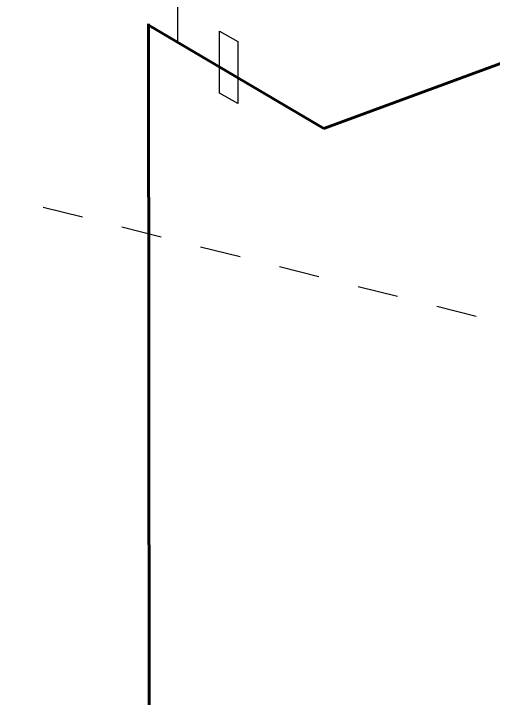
# Model space of a CAD drawing. Extents: x -1279 to 5791, y -3809 to 1769.
# Drawn here: x -799.8 to -693.5, y -2748 to -2596.2 of the extents above; entities that cross this region are included whole.
import ezdxf

# ---------------------------------------------------------------- set-up
doc = ezdxf.new("R2010")
doc.units = 0
doc.header["$MEASUREMENT"] = 0
doc.linetypes.add('AI-Linetype-38', pattern=[18, 9, -9])
doc.layers.add('G-ANNO-TTLB', color=7, linetype='Continuous', lineweight=0)
doc.layers.add('TYVEK', color=7, linetype='Continuous', lineweight=0)

# ---------------------------------------------------------------- blocks, each defined once
blk = doc.blocks.new('Block_107')
at = {"layer": 'TYVEK', "color": 8, "lineweight": 25, "true_color": 0x808080}
blk.add_lwpolyline([(-759.29, -2705.83)], dxfattribs=at)

msp = doc.modelspace()

# ---------------------------------------------------------------- hatches: boundary and pattern name
at = {"layer": 'G-ANNO-TTLB', "true_color": 0xff00ff, "transparency": 33554687}
h = msp.add_hatch(color=6, dxfattribs=at)
edge = h.paths.add_edge_path()
edge.add_spline(control_points=[(1773.02, -3692.6), (1773.02, -3692.6), (-1156.5, -3692.6), (-1156.5, -3692.6), (-1156.5, -3692.6), (-1156.5, -1235.6), (-1156.5, -1235.6), (-1156.5, -1235.6), (1773.02, -1235.6), (1773.02, -1235.6), (1773.02, -1235.6), (1773.02, -3692.6), (1773.02, -3692.6)], knot_values=[0, 0, 0, 0, 1, 1, 1, 2, 2, 2, 3, 3, 3, 4, 4, 4, 4], degree=3, periodic=0)
edge = h.paths.add_edge_path()
edge.add_spline(control_points=[(-1147.5, -1244.6), (-1147.5, -1244.6), (-1147.5, -3683.6), (-1147.5, -3683.6), (-1147.5, -3683.6), (1764.02, -3683.6), (1764.02, -3683.6), (1764.02, -3683.6), (1764.02, -1244.6), (1764.02, -1244.6), (1764.02, -1244.6), (-1147.5, -1244.6), (-1147.5, -1244.6)], knot_values=[0, 0, 0, 0, 1, 1, 1, 2, 2, 2, 3, 3, 3, 4, 4, 4, 4], degree=3, periodic=0)
edge.add_line((-1147.5, -1244.6), (-1147.5, -1244.6))

# ---------------------------------------------------------------- linework, layer by layer
at = {"layer": 'G-ANNO-TTLB'}
for points in [[(1773.02, -3692.6), (1773.02, -3692.6), (-1156.5, -3692.6), (-1156.5, -3692.6), (-1156.5, -3692.6), (-1156.5, -1235.6), (-1156.5, -1235.6), (-1156.5, -1235.6), (1773.02, -1235.6), (1773.02, -1235.6), (1773.02, -1235.6), (1773.02, -3692.6), (1773.02, -3692.6)], [(-1147.5, -1244.6), (-1147.5, -1244.6), (-1147.5, -3683.6), (-1147.5, -3683.6), (-1147.5, -3683.6), (1764.02, -3683.6), (1764.02, -3683.6), (1764.02, -3683.6), (1764.02, -1244.6), (1764.02, -1244.6), (1764.02, -1244.6), (-1147.5, -1244.6), (-1147.5, -1244.6)]]:
    msp.add_open_spline(points, degree=3, knots=[0, 0, 0, 0, 1, 1, 1, 2, 2, 2, 3, 3, 3, 4, 4, 4, 4], dxfattribs=at)
at = {"layer": 'TYVEK', "color": 18, "lineweight": 25, "true_color": 0x000000}
msp.add_line((-763.52, -2480.91), (-763.52, -2602.54), dxfattribs=at)
at = {"layer": 'TYVEK', "color": 18, "linetype": 'AI-Linetype-38', "lineweight": 25, "true_color": 0x000000}
msp.add_line((-644.91, -2676.54), (-1140.69, -2551.74), dxfattribs=at)
at = {"layer": 'TYVEK', "color": 18, "lineweight": 60, "true_color": 0x000000}
for p, q in [((-769.8, -2775.12), (-769.89, -2598.48)), ((-769.8, -2598.83), (-731.04, -2621.69)), ((-731.04, -2621.69), (-691.3, -2607.09))]:
    msp.add_line(p, q, dxfattribs=at)
at = {"layer": 'TYVEK', "color": 2, "lineweight": 25, "true_color": 0xffff00}
msp.add_lwpolyline([(-754.16, -2613.84), (-754.16, -2600.08), (-750.12, -2602.4), (-750.12, -2616.16)], close=True, dxfattribs=at)

# ---------------------------------------------------------------- block references
at = {"layer": 'TYVEK'}
msp.add_blockref('Block_107', (0, 0), dxfattribs=at)

doc.saveas('drawing.dxf')
